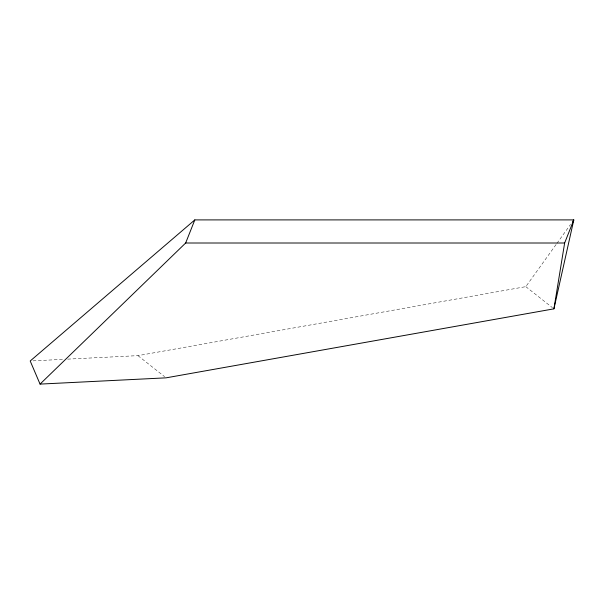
<?xml version="1.0" encoding="UTF-8"?>
<svg xmlns="http://www.w3.org/2000/svg" width="604" height="604" viewBox="0 0 604 604"><rect width="100%" height="100%" fill="white"/><g stroke="black" fill="none" stroke-linecap="round" stroke-linejoin="round"><path stroke-width="0.45" stroke-dasharray="3.02 2.27" d="M67.686 359.131L137.961 355.643L525.805 286.643L556.344 244.175M556.896 243.412L570.531 224.454M33.009 360.852L63.933 359.32M525.805 286.643L552.441 307.67M137.961 355.643L164.598 376.669"/><path stroke-width="0.91" d="M553.921 308.84L564.642 243.004L573.8 219.901L194.82 219.901L30.2 360.996L40.053 384.099L166.077 377.84L553.921 308.84L573.8 219.901L572.713 221.419M40.053 384.099L185.662 243.004L194.82 219.901M185.662 243.004L564.642 243.004"/></g></svg>
